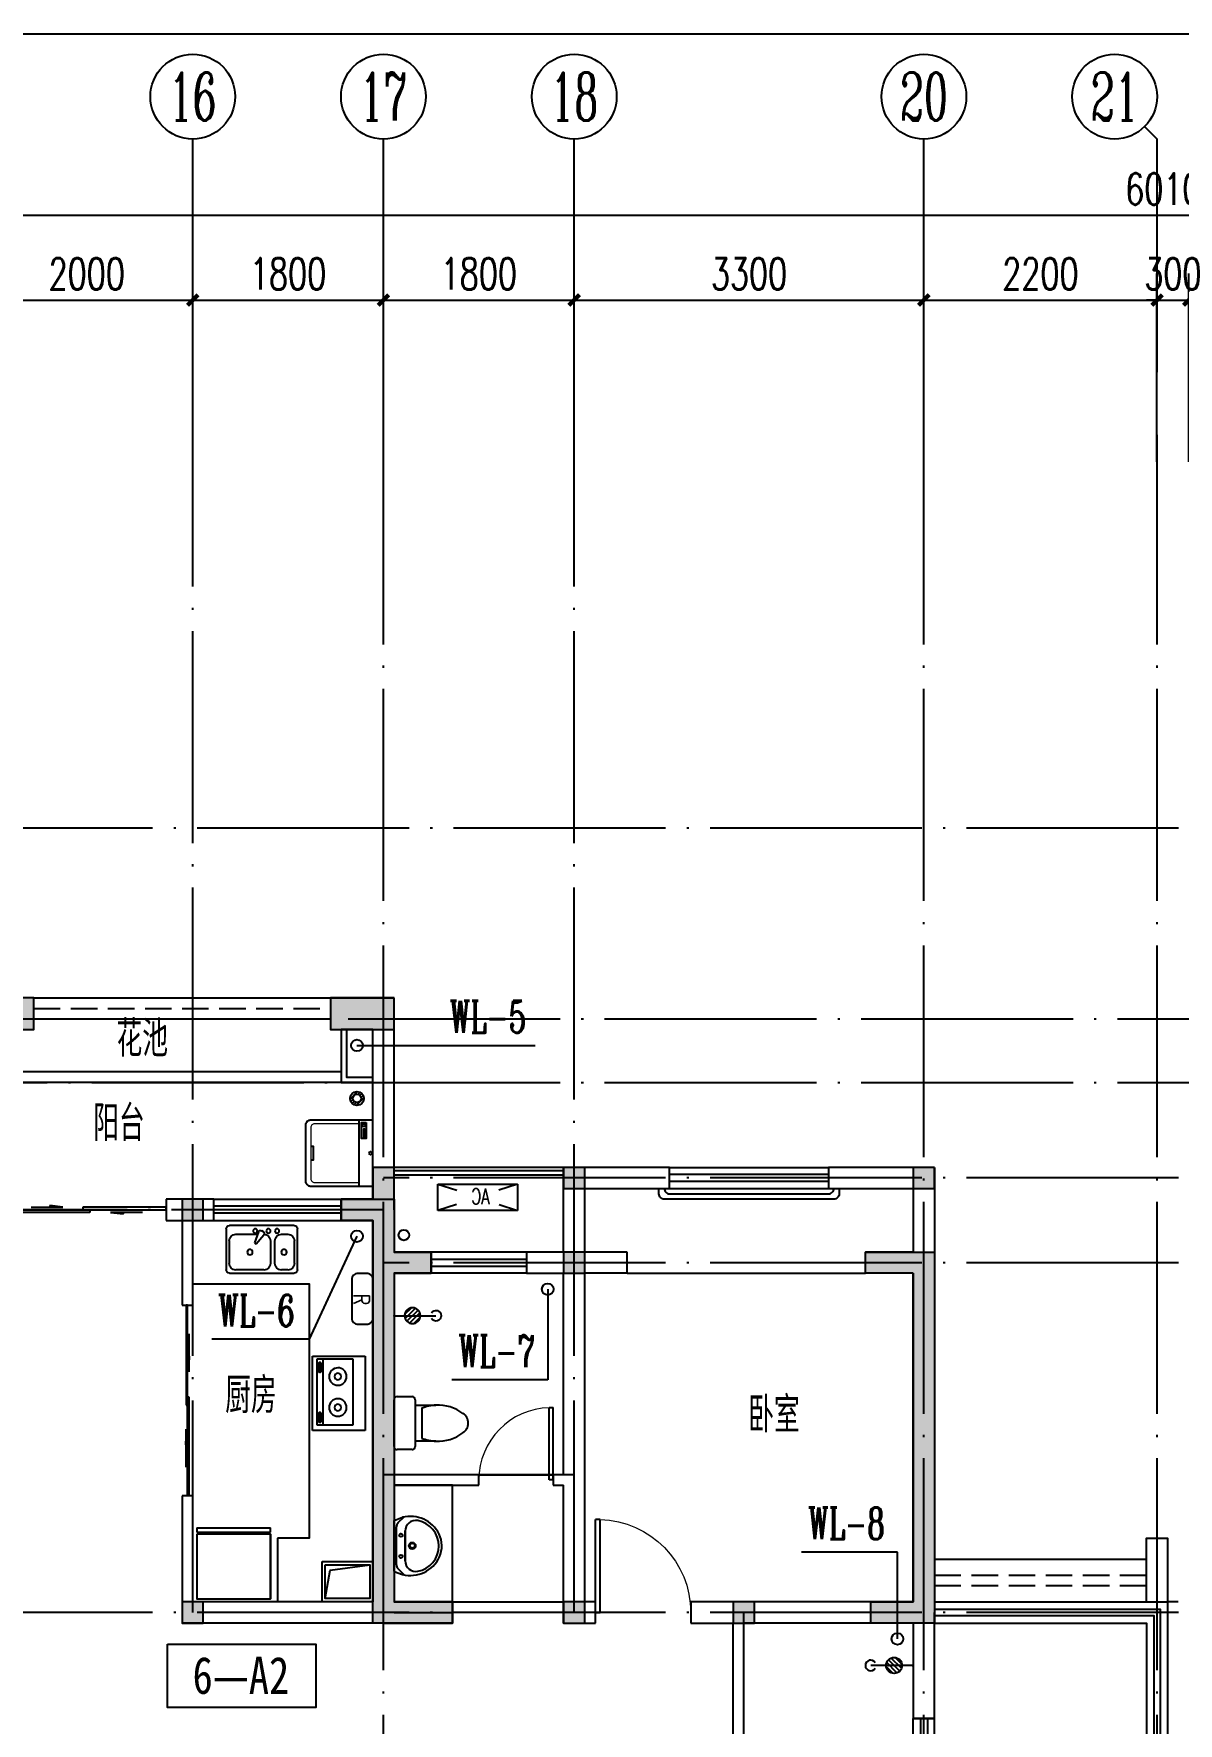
# Model space of a CAD drawing. Extents: x -287580 to -53108, y -522338 to -82629.
# Drawn here: x -237109 to -226309, y -368057 to -352116 of the extents above; entities that cross this region are included whole.
import ezdxf
from ezdxf.enums import TextEntityAlignment as Align

# ---------------------------------------------------------------- set-up
doc = ezdxf.new("R2010")
doc.units = 0
doc.header["$LTSCALE"] = 1000
doc.header["$MEASUREMENT"] = 0
doc.linetypes.add('DASH', pattern=[0.35, 0.25, -0.1])
doc.linetypes.add('DOTE', pattern=[2.42, 2, -0.2, 0.02, -0.2])
for name, color, linetype in [('AXIS', 3, 'Continuous'), ('AXIS_TEXT', 7, 'Continuous'), ('DIM_污水', 3, 'Continuous'), ('DOTE', 99, 'Continuous'), ('EQUIP_地漏', 7, 'Continuous'), ('kan', 146, 'Continuous'), ('KTIAO', 124, 'Continuous'), ('PUB_TEXT', 7, 'Continuous'), ('VPIPE-污水', 2, 'Continuous'), ('WALL', 9, 'Continuous'), ('WINDOW', 99, 'Continuous'), ('填充', 8, 'Continuous'), ('家具', 187, 'Continuous'), ('屋面', 139, 'Continuous'), ('文字2', 7, 'Continuous'), ('栏杆', 169, 'Continuous'), ('给排水标注', 4, 'Continuous'), ('表格', 157, 'Continuous')]:
    doc.layers.add(name, color=color, linetype=linetype)
doc.layers.add('RENDERING', color=125, linetype='Continuous', lineweight=13)
doc.layers.add('洁、厨具', color=8, linetype='Continuous', lineweight=9)
doc.styles.add('-宋体', font='', dxfattribs={"width": 0.8})
doc.styles.add('_ROMANC', font='romanc__.ttf', dxfattribs={"width": 0.700005})
doc.styles.add('_SIMPLEX', font='SIMPLEX.shx', dxfattribs={"width": 0.75})
doc.styles.add('_TCH_AXIS', font='COMPLEX', dxfattribs={"bigfont": 'GBCBIG'})
doc.styles.add('_TCH_DIM_T3', font='SIMPLEX', dxfattribs={"width": 0.705882, "bigfont": 'GBCBIG'})
doc.styles.add('_TWT_SERIAL', font='COMPLEX', dxfattribs={"width": 0.8, "height": 3, "bigfont": 'HZTXT'})
doc.styles.add('COMPLEX', font='COMPLEX')
doc.styles.add('DIM_FONT', font='simplex_.ttf', dxfattribs={"width": 0.7, "bigfont": 'GBCBIG'})
doc.styles.get("Standard").update_dxf_attribs({"font": 'gbenor.shx', "bigfont": 'gbcbig.shx'})
doc.styles.get('-宋体').set_extended_font_data('SimSun')
doc.dimstyles.new('_TCH_ARCH&&100', dxfattribs={"dimtxt": 297.5, "dimasz": 100, "dimexe": 250, "dimexo": 300, "dimgap": 100, "dimtad": 1, "dimdec": 0, "dimzin": 0, "dimdsep": 46, "dimtxsty": '_TCH_DIM_T3', "dimblk": 'ARCHTICK', "dimcen": 0.09, "dimclrt": 7, "dimazin": 2, "dimtfac": 1, "dimtdec": 0, "dimtix": 1, "dimtmove": 2, "dimatfit": 3, "dimfxl": 0, "dimtolj": 1, "dimtzin": 0, "dimarcsym": 0})

# ---------------------------------------------------------------- blocks, each defined once
blk = doc.blocks.new('ASDGFSDFGGDF')
at = {"layer": '家具'}
for p, q in [((695, -609), (695, 0)), ((695, -609), (695, 0)), ((0, -670), (0, -629)), ((0, -629), (28, -629)), ((28, -629), (28, -609)), ((695, -609), (666, -609)), ((666, -609), (666, -629)), ((666, -629), (695, -629)), ((695, -629), (695, -670)), ((0, -670), (695, -670))]:
    blk.add_line(p, q, dxfattribs=at)
for points in [[(0, -609), (0, 0), (695, 0), (695, -609)], [(666, -609), (28, -609), (28, -629), (666, -629)]]:
    blk.add_lwpolyline(points, close=True, dxfattribs=at)
blk = doc.blocks.new('sdfdsfgf')
at = {"layer": '家具'}
for points in [[(1414289, 21341), (1413809, 21341), (1413809, 20961), (1414289, 20961), (1414289, 21341)], [(1414259, 20991), (1414211, 21259), (1413839, 21311)]]:
    blk.add_lwpolyline(points, dxfattribs=at)
blk.add_lwpolyline([(1414259, 21311), (1413839, 21311), (1413839, 20991), (1414259, 20991)], close=True, dxfattribs=at)
blk = doc.blocks.new('A$C685A49D5')
at = {"layer": '家具'}
for p, q in [((0, 31), (0, 419)), ((31, 450), (644, 450)), ((153, 368), (92, 368)), ((390, 277), (320, 363)), ((340, 402), (325, 393)), ((369, 391), (408, 287)), ((583, 368), (377, 368)), ((675, 419), (675, 31)), ((31, 307), (31, 92)), ((215, 92), (215, 307)), ((256, 307), (256, 92)), ((408, 287), (390, 277)), ((644, 92), (644, 307)), ((644, 0), (31, 0)), ((92, 31), (153, 31)), ((317, 31), (583, 31))]:
    blk.add_line(p, q, dxfattribs=at)
for centre, radius in [((194, 399), 20.5), ((276, 399), 20.5), ((399, 399), 20.5), ((128, 199), 25.6), ((450, 199), 25.6)]:
    blk.add_circle(centre, radius, dxfattribs=at)
for centre, radius, start, end in [((31, 419), 30.7, 90, 180), ((92, 307), 61.4, 90, 180), ((153, 307), 61.4, 0, 90), ((317, 307), 61.4, 90, 180), ((335, 376), 20.5, 120, 219.4623), ((350, 384), 20.5, 20.5377, 120), ((583, 307), 61.4, 0, 90), ((644, 419), 30.7, 0, 90), ((31, 31), 30.7, 180, 270), ((92, 92), 61.4, 180, 270), ((153, 92), 61.4, 270, 0), ((317, 92), 61.4, 180, 270), ((583, 92), 61.4, 270, 0), ((644, 31), 30.7, 270, 0)]:
    blk.add_arc(centre, radius, start, end, dxfattribs=at)
at = {"layer": '家具', "style": 'DIM_FONT', "width": 0.8, "flags": 9}
for tag in ['YSIZE', 'XSIZE']:
    blk.add_attdef(tag, (338, 450), '', height=0.5, rotation=270, dxfattribs=at)
blk = doc.blocks.new('$plan$00001601')
at = {"layer": '家具'}
for p, q in [((-350, 16), (350, 16)), ((-350, -484), (-350, 16)), ((350, 16), (350, -484)), ((-323, -98), (-323, -440)), ((299, -98), (-323, -98)), ((299, -440), (299, -98)), ((-323, -384), (299, -384)), ((-323, -440), (299, -440)), ((-291, -407), (-291, -418)), ((-216, -416), (-280, -416)), ((-280, -416), (-280, -433)), ((-280, -433), (-216, -433)), ((-216, -433), (-216, -416)), ((-199, -408), (-199, -418)), ((182, -407), (182, -418)), ((193, -416), (193, -433)), ((257, -416), (193, -416)), ((193, -433), (257, -433)), ((257, -433), (257, -416)), ((274, -408), (274, -418)), ((350, -484), (-350, -484))]:
    blk.add_line(p, q, dxfattribs=at)
for points in [[(-199, -408, 0.259034), (-201, -404, 0.076276), (-213, -399, 0.036515), (-226, -397, 0.026615), (-245, -396, 0.026615), (-264, -397, 0.036515), (-277, -399, 0.076276), (-289, -404, 0.259034), (-291, -408, 0.078462), (-291, -409, 0.056762)], [(-199, -418, 0.259034), (-201, -415, 0.076276), (-213, -410, 0.036515), (-226, -407, 0.026615), (-245, -406, 0.026615), (-264, -407, 0.036515), (-277, -410, 0.076276), (-289, -415, 0.259034), (-291, -418, 0.259034), (-289, -422, 0.056762), (-280, -426, 0.036515)], [(-216, -427, 0.008736), (-213, -427, 0.076276), (-201, -422, 0.259034), (-199, -418, 0.259034)], [(274, -408, 0.259034), (272, -404, 0.076276), (260, -399, 0.036515), (247, -397, 0.026615), (228, -396, 0.026615), (209, -397, 0.036515), (196, -399, 0.076276), (184, -404, 0.259034), (182, -408, 0.078462), (182, -409, 0.056762)], [(274, -418, 0.259034), (272, -415, 0.076276), (260, -410, 0.036515), (247, -407, 0.026615), (228, -406, 0.026615), (209, -407, 0.036515), (196, -410, 0.076276), (184, -415, 0.259034), (182, -418, 0.259034), (184, -422, 0.056762), (193, -426, 0.036515)], [(257, -427, 0.008736), (260, -427, 0.076276), (272, -422, 0.259034), (274, -418, 0.259034)]]:
    blk.add_lwpolyline(points, format="xyb", dxfattribs=at)
for centre, radius, start, end in [((-158, -243), 82.5, 0.964, 0), ((-158, -243), 31.6, 0.6532, 0), ((134, -243), 82.5, 180, 179.036), ((134, -243), 31.6, 180, 179.3468)]:
    blk.add_arc(centre, radius, start, end, dxfattribs=at)
blk = doc.blocks.new('A$C3451006C')
blk.add_lwpolyline([(-50, 330), (-50, -30, 0.414214), (10, -90), (90, -90, 0.414214), (150, -30), (150, 330, 0.414214), (90, 390), (10, 390, 0.414214)], format="xyb", close=True)
at = {"style": '_SIMPLEX', "width": 0.8}
blk.add_text('R', height=150, rotation=270, dxfattribs=at).set_placement((-32, 144), align=Align.CENTER)
blk = doc.blocks.new('$plan$00001623')
at = {"layer": '家具', "linetype": 'Continuous'}
blk.add_line((-341, -145), (342, -145), dxfattribs=at)
at = {"layer": '家具'}
blk.add_lwpolyline([(295, -706), (-295, -706, -0.414214), (-345, -656), (-345, 0), (345, 0), (345, -656, -0.414214)], format="xyb", close=True, dxfattribs=at)
at = {"layer": '家具', "lineweight": 13}
blk.add_lwpolyline([(307, -145), (307, -611, -0.414214), (267, -651), (-267, -651, -0.414214), (-307, -611), (-307, -145)], format="xyb", dxfattribs=at)
at = {"layer": '家具'}
for points in [[(323, -72), (152, -72), (152, -120), (323, -120)], [(163, -86), (177, -86), (177, -99), (163, -99)], [(189, -86), (202, -86), (202, -99), (189, -99)], [(213, -86), (227, -86), (227, -99), (213, -99)], [(239, -86), (253, -86), (253, -99), (239, -99)], [(281, -110), (309, -110), (309, -80), (281, -80)]]:
    blk.add_lwpolyline(points, close=True, dxfattribs=at)
blk.add_lwpolyline([(-71, -651), (-71, -623), (0, -623), (71, -623), (71, -651)], dxfattribs=at)
blk.add_circle((0, -25), 16, dxfattribs=at)
blk = doc.blocks.new('90304092557924')
at = {"layer": 'KTIAO', "color": 99}
for p, q in [((-375, 125), (-198, 66)), ((-375, 125), (-375, -125)), ((375, 125), (-375, 125)), ((375, 125), (198, 66)), ((375, -125), (375, 125)), ((-203, -68), (-375, -125)), ((-375, -125), (375, -125)), ((200, -67), (375, -125))]:
    blk.add_line(p, q, dxfattribs=at)
at = {"layer": 'KTIAO', "color": 99, "style": '_ROMANC', "width": 0.7}
blk.add_text('AC', height=148.6, dxfattribs=at).set_placement((-113, -66))
at = {"layer": 'KTIAO', "color": 99, "style": 'DIM_FONT', "oblique": 0, "width": 0.6, "flags": 9}
for tag in ['XSIZE', 'YSIZE']:
    blk.add_attdef(tag, (-375, -125), '', height=0.5, dxfattribs=at)
blk = doc.blocks.new('M_E6')
for p, q in [((-240, 0), (-270, -79)), ((240, 0), (-240, 0)), ((-237, 0), (239, 0)), ((240, 0), (270, -79)), ((-213, -36), (-271, -91)), ((-179, -23), (181, -23)), ((141, -105), (-141, -105)), ((-141, -105), (141, -105)), ((217, -37), (274, -95))]:
    blk.add_line(p, q)
for centre, radius in [((-99, -65), 16.3), ((2, -172), 31.6), ((2, -172), 23), ((101, -65), 16.3)]:
    blk.add_circle(centre, radius)
for centre, radius, start, end in [((28, -152), 307, 166.1751, 244.7296), ((-141, -205), 100, 90, 190.5602), ((-179, -73), 50, 90, 133.181), ((-28, -152), 307, 297.0639, 13.8249), ((141, -205), 100, 349.4398, 90), ((181, -73), 50, 44.5607, 90), ((0, -179), 243, 190.5602, 349.4398), ((0, -201), 250, 245.8071, 296.4628), ((28, -152), 307, 266.589, 266.5936)]:
    blk.add_arc(centre, radius, start, end)
at = {"width": 0.8, "flags": 9}
for tag in ['XSIZE', 'YSIZE']:
    blk.add_attdef(tag, (0, 0), '', height=0.5, dxfattribs=at)
blk = doc.blocks.new('1')
for p, q in [((-550, -239), (-550, 201)), ((-520, 231), (-380, 231)), ((-350, 201), (-350, 151)), ((-350, 151), (-350, -189)), ((-350, 151), (-154, 151)), ((-289, 121), (-289, -159)), ((-380, -269), (-520, -269)), ((-154, -189), (-350, -189)), ((-350, -189), (-350, -239))]:
    blk.add_line(p, q)
for centre, radius, start, end in [((-520, 201), 30, 90, 180), ((-380, 201), 30, 360, 90), ((-137, -247), 398, 92.544, 112.5495), ((-137, -247), 398, 53.3619, 92.544), ((40, -19), 110, 303.4509, 56.5491), ((-137, 208), 398, 247.4505, 267.456), ((-137, 208), 398, 267.456, 306.6381), ((-520, -239), 30, 180, 270), ((-380, -239), 30, 270, 360)]:
    blk.add_arc(centre, radius, start, end)
blk = doc.blocks.new('$lvtry$00000168')
at = {"color": 0}
blk.add_line((0, 0), (0, -395), dxfattribs=at)
blk.add_arc((0, -395), 50, 121.0332, 58.9668, dxfattribs=at)
for p in [(0, 0), (0, -223)]:
    blk.add_point(p, dxfattribs=at)
blk = doc.blocks.new('$lvtry$00000171')
for p, q in [((-74, 11), (-11, 74)), ((-70, -27), (27, 70)), ((-53, -53), (53, 53)), ((-27, -70), (70, 27)), ((11, -74), (74, -11))]:
    blk.add_line(p, q)
blk.add_circle((0, 0), 75)
blk.add_point((0, 0))
blk = doc.blocks.new('A$C6BE329BC')
at = {"layer": '家具', "rotation": 180}
blk.add_blockref('$lvtry$00000171', (75, 271), dxfattribs=at)
at = {"layer": '家具'}
blk.add_blockref('$lvtry$00000168', (75, 445), dxfattribs=at)
blk = doc.blocks.new('TRHH')
at = {"color": 6}
blk.add_circle((-233616, -461390), 50, dxfattribs=at)
blk = doc.blocks.new('A$C34A75F29')
at = {"layer": '填充'}
for points in [[(7300, 14500), (7900, 14500), (7900, 14200), (7300, 14200)], [(10700, 14500), (11300, 14500), (11300, 14200), (10700, 14200)], [(2200, 12900), (2400, 12900), (2400, 12700), (2200, 12700)], [(5500, 12900), (5700, 12900), (5700, 12700), (5500, 12700)], [(7300, 12900), (7500, 12900), (7500, 12600), (7300, 12600)], [(9100, 12600), (9300, 12600), (9300, 12400), (9100, 12400)], [(5500, 12100), (5700, 12100), (5700, 11900), (5500, 11900)], [(3900, 8800), (4100, 8800), (4100, 8600), (3900, 8600)], [(5500, 8800), (5700, 8800), (5700, 8600), (5500, 8600)], [(9100, 8800), (9300, 8800), (9300, 8600), (9100, 8600)]]:
    blk.add_hatch(color=256, dxfattribs=at).paths.add_polyline_path(points)
at = {"color": 6}
for points in [[(7300, 14500), (7900, 14500), (7900, 14200), (7300, 14200)], [(10700, 14500), (11300, 14500), (11300, 14200), (10700, 14200)], [(2200, 12900), (2400, 12900), (2400, 12700), (2200, 12700)], [(5500, 12900), (5700, 12900), (5700, 12700), (5500, 12700)], [(7300, 12900), (7500, 12900), (7500, 12600), (7300, 12600)], [(9100, 12600), (9300, 12600), (9300, 12400), (9100, 12400)], [(5500, 12100), (5700, 12100), (5700, 11900), (5500, 11900)], [(3900, 8800), (4100, 8800), (4100, 8600), (3900, 8600)], [(5500, 8800), (5700, 8800), (5700, 8600), (5500, 8600)], [(9100, 8800), (9300, 8800), (9300, 8600), (9100, 8600)]]:
    blk.add_lwpolyline(points, close=True, dxfattribs=at)
blk = doc.blocks.new('A$C561B7B3A')
at = {"layer": '填充'}
h = blk.add_hatch(color=256, dxfattribs=at)
h.dxf.hatch_style = 1
h.paths.add_polyline_path([(46400, 16200), (46400, 15800), (46800, 15800), (46800, 16200)])
h.paths.add_polyline_path([(39000, 16200), (39000, 15800), (39400, 15800), (39400, 16200)])
h.paths.add_polyline_path([(16700, 15800), (16700, 16200), (16300, 16200), (16300, 15800)])
h.paths.add_polyline_path([(9300, 15800), (9300, 16200), (8900, 16200), (8900, 15800)])
h.paths.add_polyline_path([(55300, 3700), (55300, 3300), (55700, 3300), (55700, 3700)])
h.paths.add_polyline_path([(46400, 14100), (46400, 13700), (46800, 13700), (46800, 14100)])
h.paths.add_polyline_path([(41800, 14100), (41800, 13700), (42200, 13700), (42200, 14100)])
h.paths.add_polyline_path([(39000, 14100), (39000, 13700), (39400, 13700), (39400, 14100)])
h.paths.add_polyline_path([(30100, 3700), (30100, 3300), (30500, 3300), (30500, 3700)])
h.paths.add_polyline_path([(25600, 3300), (25600, 3700), (25200, 3700), (25200, 3300)])
h.paths.add_polyline_path([(16700, 13700), (16700, 14100), (16300, 14100), (16300, 13700)])
h.paths.add_polyline_path([(13900, 13700), (13900, 14100), (13500, 14100), (13500, 13700)])
h.paths.add_polyline_path([(9300, 13700), (9300, 14100), (8900, 14100), (8900, 13700)])
h.paths.add_polyline_path([(400, 3300), (400, 3700), (0, 3700), (0, 3300)])
h.paths.add_polyline_path([(45350, 10300), (45350, 8200), (45150, 8200), (45150, 10500), (45700, 10500), (45700, 10300)])
h.paths.add_polyline_path([(10550, 10500), (10550, 8200), (10350, 8200), (10350, 10300), (10000, 10300), (10000, 10500)])
h.paths.add_polyline_path([(5600, 0), (5100, 0), (5100, 2500), (5300, 2500), (5300, 200), (5600, 200)])
h.paths.add_polyline_path([(20500, 0), (20000, 0), (20000, 200), (20300, 200), (20300, 2500), (20500, 2500)])
h.paths.add_polyline_path([(35700, 0), (35200, 0), (35200, 2500), (35400, 2500), (35400, 200), (35700, 200)])
h.paths.add_polyline_path([(50600, 0), (50100, 0), (50100, 200), (50400, 200), (50400, 2500), (50600, 2500)])
h.paths.add_polyline_path([(54000, 0), (53350, 0), (53350, 200), (53800, 200), (53800, 2100), (54000, 2100)])
h.paths.add_polyline_path([(32450, 0), (31800, 0), (31800, 2100), (32000, 2100), (32000, 200), (32450, 200)])
h.paths.add_polyline_path([(23900, 0), (23250, 0), (23250, 200), (23700, 200), (23700, 2100), (23900, 2100)])
h.paths.add_polyline_path([(2350, 0), (1700, 0), (1700, 2100), (1900, 2100), (1900, 200), (2350, 200)])
h.paths.add_polyline_path([(50600, 9800), (50600, 6700), (51150, 6700), (51150, 6500), (50400, 6500), (50400, 9800), (50400, 10300), (50100, 10300), (50100, 10500), (50600, 10500), (50600, 10000), (50950, 10000), (50950, 9800)])
h.paths.add_polyline_path([(35400, 10300), (35400, 9800), (35400, 6500), (34650, 6500), (34650, 6700), (35200, 6700), (35200, 9800), (34850, 9800), (34850, 10000), (35200, 10000), (35200, 10500), (35700, 10500), (35700, 10300)])
h.paths.add_polyline_path([(20500, 10500), (20500, 10000), (20850, 10000), (20850, 9800), (20500, 9800), (20500, 6700), (21050, 6700), (21050, 6500), (20300, 6500), (20300, 9800), (20300, 10300), (20000, 10300), (20000, 10500)])
h.paths.add_polyline_path([(5300, 9800), (5300, 6500), (4550, 6500), (4550, 6700), (5100, 6700), (5100, 9800), (4750, 9800), (4750, 10000), (5100, 10000), (5100, 10500), (5600, 10500), (5600, 10300), (5300, 10300)])
h.paths.add_polyline_path([(15050, 10300), (13250, 10300), (13250, 8900), (13050, 8900), (13050, 10500), (15250, 10500), (15250, 9900), (15050, 9900)])
h.paths.add_polyline_path([(40650, 10300), (40650, 9900), (40450, 9900), (40450, 10500), (42650, 10500), (42650, 8900), (42450, 8900), (42450, 10300)])
h.paths.add_polyline_path([(39900, 1900), (39900, 1000), (40400, 1000), (40400, 800), (39900, 800), (39900, 0), (39300, 0), (39300, 200), (39700, 200), (39700, 1000), (39700, 1900)])
h.paths.add_polyline_path([(46100, 1900), (46100, 1000), (46100, 200), (46500, 200), (46500, 0), (45900, 0), (45900, 800), (45400, 800), (45400, 1000), (45900, 1000), (45900, 1900)])
h.paths.add_polyline_path([(40650, 5400), (40650, 5100), (41300, 5100), (41300, 4100), (41100, 4100), (41100, 4900), (40450, 4900), (39900, 4900), (39900, 4800), (39700, 4800), (39700, 5100), (40450, 5100), (40450, 5400)])
h.paths.add_polyline_path([(45350, 5400), (45350, 5100), (46100, 5100), (46100, 4800), (45900, 4800), (45900, 4900), (45350, 4900), (44700, 4900), (44700, 4100), (44500, 4100), (44500, 5100), (45150, 5100), (45150, 5400)])
h.paths.add_polyline_path([(30750, 9800), (30300, 9800), (30300, 6700), (30700, 6700), (30700, 6500), (30100, 6500), (30100, 10000), (30750, 10000)])
h.paths.add_polyline_path([(55700, 10000), (55700, 6500), (55100, 6500), (55100, 6700), (55500, 6700), (55500, 9800), (55050, 9800), (55050, 10000)])
h.paths.add_polyline_path([(16000, 1900), (16000, 1000), (16000, 200), (16400, 200), (16400, 0), (15800, 0), (15800, 800), (15300, 800), (15300, 1000), (15800, 1000), (15800, 1900)])
h.paths.add_polyline_path([(9800, 1900), (9800, 1000), (10300, 1000), (10300, 800), (9800, 800), (9800, 0), (9200, 0), (9200, 200), (9600, 200), (9600, 1000), (9600, 1900)])
h.paths.add_polyline_path([(15250, 5400), (15250, 5100), (16000, 5100), (16000, 4800), (15800, 4800), (15800, 4900), (15250, 4900), (14600, 4900), (14600, 4100), (14400, 4100), (14400, 5100), (15050, 5100), (15050, 5400)])
h.paths.add_polyline_path([(10550, 5400), (10550, 5100), (11200, 5100), (11200, 4100), (11000, 4100), (11000, 4900), (10350, 4900), (9800, 4900), (9800, 4800), (9600, 4800), (9600, 5100), (10350, 5100), (10350, 5400)])
h.paths.add_polyline_path([(25400, 9800), (24950, 9800), (24950, 10000), (25600, 10000), (25600, 6500), (25000, 6500), (25000, 6700), (25400, 6700)])
h.paths.add_polyline_path([(200, 9800), (200, 6700), (600, 6700), (600, 6500), (0, 6500), (0, 10000), (650, 10000), (650, 9800)])
at = {"color": 3}
for points in [[(20500, 10500), (20500, 10000), (20850, 10000), (20850, 9800), (20500, 9800), (20500, 6700), (21050, 6700), (21050, 6500), (20300, 6500), (20300, 9800), (20300, 10300), (20000, 10300), (20000, 10500)], [(25400, 9800), (24950, 9800), (24950, 10000), (25600, 10000), (25600, 6500), (25000, 6500), (25000, 6700), (25400, 6700)]]:
    blk.add_lwpolyline(points, close=True, dxfattribs=at)
blk = doc.blocks.new('_ArchTick')
at = {"color": 0, "linetype": 'ByBlock', "const_width": 0.4}
blk.add_lwpolyline([(-0.5, -0.5), (0.5, 0.5)], dxfattribs=at)
blk = doc.blocks.new('*D527')
at = {"layer": 'AXIS', "color": 0, "lineweight": -2}
for p, q in [((-237609, -356156), (-237609, -354378)), ((-235609, -356156), (-235609, -354378)), ((-237609, -354628), (-235609, -354628))]:
    blk.add_line(p, q, dxfattribs=at)
at = {"layer": 'Defpoints', "color": 0}
for p in [(-235609, -354628), (-237609, -356456), (-235609, -356456)]:
    blk.add_point(p, dxfattribs=at)
at = {"layer": 'AXIS', "color": 0, "lineweight": -2, "xscale": 100, "yscale": 100, "zscale": 100, "rotation": 180}
blk.add_blockref('_ArchTick', (-237609, -354628), dxfattribs=at)
at = {"layer": 'AXIS', "color": 0, "lineweight": -2, "xscale": 100, "yscale": 100, "zscale": 100}
blk.add_blockref('_ArchTick', (-235609, -354628), dxfattribs=at)
at = {"layer": 'AXIS', "color": 7, "insert": (-236609, -354380), "char_height": 297.5, "attachment_point": 5, "style": '_TCH_DIM_T3'}
blk.add_mtext('\\A1;2000', dxfattribs=at)
blk = doc.blocks.new('*D528')
at = {"layer": 'AXIS', "color": 0, "lineweight": -2}
for p, q in [((-235609, -356156), (-235609, -354378)), ((-233809, -356156), (-233809, -354378)), ((-235609, -354628), (-233809, -354628))]:
    blk.add_line(p, q, dxfattribs=at)
at = {"layer": 'Defpoints', "color": 0}
for p in [(-233809, -354628), (-235609, -356456), (-233809, -356456)]:
    blk.add_point(p, dxfattribs=at)
at = {"layer": 'AXIS', "color": 0, "lineweight": -2, "xscale": 100, "yscale": 100, "zscale": 100, "rotation": 180}
blk.add_blockref('_ArchTick', (-235609, -354628), dxfattribs=at)
at = {"layer": 'AXIS', "color": 0, "lineweight": -2, "xscale": 100, "yscale": 100, "zscale": 100}
blk.add_blockref('_ArchTick', (-233809, -354628), dxfattribs=at)
at = {"layer": 'AXIS', "color": 7, "insert": (-234709, -354380), "char_height": 297.5, "attachment_point": 5, "style": '_TCH_DIM_T3'}
blk.add_mtext('\\A1;1800', dxfattribs=at)
blk = doc.blocks.new('*D529')
at = {"layer": 'AXIS', "color": 0, "lineweight": -2}
for p, q in [((-233809, -356156), (-233809, -354378)), ((-232009, -356156), (-232009, -354378)), ((-233809, -354628), (-232009, -354628))]:
    blk.add_line(p, q, dxfattribs=at)
at = {"layer": 'Defpoints', "color": 0}
for p in [(-232009, -354628), (-233809, -356456), (-232009, -356456)]:
    blk.add_point(p, dxfattribs=at)
at = {"layer": 'AXIS', "color": 0, "lineweight": -2, "xscale": 100, "yscale": 100, "zscale": 100, "rotation": 180}
blk.add_blockref('_ArchTick', (-233809, -354628), dxfattribs=at)
at = {"layer": 'AXIS', "color": 0, "lineweight": -2, "xscale": 100, "yscale": 100, "zscale": 100}
blk.add_blockref('_ArchTick', (-232009, -354628), dxfattribs=at)
at = {"layer": 'AXIS', "color": 7, "insert": (-232909, -354380), "char_height": 297.5, "attachment_point": 5, "style": '_TCH_DIM_T3'}
blk.add_mtext('\\A1;1800', dxfattribs=at)
blk = doc.blocks.new('*D530')
at = {"layer": 'AXIS', "color": 0, "lineweight": -2}
for p, q in [((-232009, -356156), (-232009, -354378)), ((-228709, -356156), (-228709, -354378)), ((-232009, -354628), (-228709, -354628))]:
    blk.add_line(p, q, dxfattribs=at)
at = {"layer": 'Defpoints', "color": 0}
for p in [(-228709, -354628), (-232009, -356456), (-228709, -356456)]:
    blk.add_point(p, dxfattribs=at)
at = {"layer": 'AXIS', "color": 0, "lineweight": -2, "xscale": 100, "yscale": 100, "zscale": 100, "rotation": 180}
blk.add_blockref('_ArchTick', (-232009, -354628), dxfattribs=at)
at = {"layer": 'AXIS', "color": 0, "lineweight": -2, "xscale": 100, "yscale": 100, "zscale": 100}
blk.add_blockref('_ArchTick', (-228709, -354628), dxfattribs=at)
at = {"layer": 'AXIS', "color": 7, "insert": (-230359, -354380), "char_height": 297.5, "attachment_point": 5, "style": '_TCH_DIM_T3'}
blk.add_mtext('\\A1;3300', dxfattribs=at)
blk = doc.blocks.new('*D531')
at = {"layer": 'AXIS', "color": 0, "lineweight": -2}
for p, q in [((-228709, -356156), (-228709, -354378)), ((-226509, -356156), (-226509, -354378)), ((-228709, -354628), (-226509, -354628))]:
    blk.add_line(p, q, dxfattribs=at)
at = {"layer": 'Defpoints', "color": 0}
for p in [(-226509, -354628), (-228709, -356456), (-226509, -356456)]:
    blk.add_point(p, dxfattribs=at)
at = {"layer": 'AXIS', "color": 0, "lineweight": -2, "xscale": 100, "yscale": 100, "zscale": 100, "rotation": 180}
blk.add_blockref('_ArchTick', (-228709, -354628), dxfattribs=at)
at = {"layer": 'AXIS', "color": 0, "lineweight": -2, "xscale": 100, "yscale": 100, "zscale": 100}
blk.add_blockref('_ArchTick', (-226509, -354628), dxfattribs=at)
at = {"layer": 'AXIS', "color": 7, "insert": (-227609, -354380), "char_height": 297.5, "attachment_point": 5, "style": '_TCH_DIM_T3'}
blk.add_mtext('\\A1;2200', dxfattribs=at)
blk = doc.blocks.new('*D532')
at = {"layer": 'AXIS', "color": 0, "lineweight": -2}
for p, q in [((-226509, -356156), (-226509, -354378)), ((-226209, -356156), (-226209, -354378)), ((-226509, -354628), (-226609, -354628)), ((-226509, -354628), (-226209, -354628)), ((-226209, -354628), (-226109, -354628))]:
    blk.add_line(p, q, dxfattribs=at)
at = {"layer": 'Defpoints', "color": 0}
for p in [(-226209, -354628), (-226509, -356456), (-226209, -356456)]:
    blk.add_point(p, dxfattribs=at)
at = {"layer": 'AXIS', "color": 0, "lineweight": -2, "xscale": 100, "yscale": 100, "zscale": 100}
blk.add_blockref('_ArchTick', (-226509, -354628), dxfattribs=at)
at = {"layer": 'AXIS', "color": 0, "lineweight": -2, "xscale": 100, "yscale": 100, "zscale": 100, "rotation": 180}
blk.add_blockref('_ArchTick', (-226209, -354628), dxfattribs=at)
at = {"layer": 'AXIS', "color": 7, "insert": (-226359, -354380), "char_height": 297.5, "attachment_point": 5, "style": '_TCH_DIM_T3'}
blk.add_mtext('\\A1;300', dxfattribs=at)
blk = doc.blocks.new('*D550')
at = {"layer": 'AXIS', "color": 0, "lineweight": -2}
for p, q in [((-256409, -356156), (-256409, -353578)), ((-196309, -356156), (-196309, -353578)), ((-256409, -353828), (-196309, -353828))]:
    blk.add_line(p, q, dxfattribs=at)
at = {"layer": 'Defpoints', "color": 0}
for p in [(-196309, -353828), (-256409, -356456), (-196309, -356456)]:
    blk.add_point(p, dxfattribs=at)
at = {"layer": 'AXIS', "color": 0, "lineweight": -2, "xscale": 100, "yscale": 100, "zscale": 100, "rotation": 180}
blk.add_blockref('_ArchTick', (-256409, -353828), dxfattribs=at)
at = {"layer": 'AXIS', "color": 0, "lineweight": -2, "xscale": 100, "yscale": 100, "zscale": 100}
blk.add_blockref('_ArchTick', (-196309, -353828), dxfattribs=at)
at = {"layer": 'AXIS', "color": 7, "insert": (-226359, -353580), "char_height": 297.5, "attachment_point": 5, "style": '_TCH_DIM_T3'}
blk.add_mtext('\\A1;60100', dxfattribs=at)
blk = doc.blocks.new('$DorLib2D$00000131')
at = {"color": 0, "linetype": 'Continuous'}
for p, q in [((0.15, 0.125), (0.2319, 0.1973)), ((0.2319, 0.1973), (0.2319, 0.125)), ((-0.5, 0.125), (-0.5, 0)), ((0.0192, 0.125), (-0.5, 0.125)), ((0.0192, 0), (0.0192, 0.125)), ((0.35, 0.125), (0.15, 0.125)), ((-0.5, 0), (0.0192, 0)), ((-0.024, 0), (0.5, 0)), ((-0.024, -0.125), (-0.024, 0)), ((0.5, 0), (0.5, -0.125)), ((-0.35, -0.125), (-0.15, -0.125)), ((-0.2319, -0.1973), (-0.2319, -0.125)), ((-0.15, -0.125), (-0.2319, -0.1973)), ((0.5, -0.125), (-0.024, -0.125))]:
    blk.add_line(p, q, dxfattribs=at)
blk = doc.blocks.new('$WINLIB2D$00000001')
at = {"color": 0}
for points in [[(-0.5, 0.5), (-0.5, -0.5)], [(-0.5, 0.5), (0.5, 0.5)], [(0.5, -0.5), (0.5, 0.5)], [(0.5, 0.167), (-0.5, 0.167)], [(0.5, -0.167), (-0.5, -0.167)], [(-0.5, -0.5), (0.5, -0.5)]]:
    blk.add_lwpolyline(points, dxfattribs=at)
blk = doc.blocks.new('$DorLib2D$00000001')
for p, q in [((0.45, 0.975), (0.5, 0.975)), ((0.45, 0), (0.45, 0.975)), ((0.5, 0), (0.5, 0.975)), ((0.5, 0), (0.45, 0))]:
    blk.add_line(p, q)
at = {"lineweight": 13}
blk.add_arc((0.475, 0), 0.975, 91.4693, 180, dxfattribs=at)
blk = doc.blocks.new('_AXISO')
blk.add_circle((0, 0), 0.5)
at = {"layer": 'AXIS_TEXT', "style": 'COMPLEX', "width": 1.041667}
blk.add_attdef('A', text='', height=0.56, dxfattribs=at).set_placement((-0.25, -0.28), (0.25, -0.28), align=Align.FIT)
blk = doc.blocks.new('$TwtSys$00000327')
for p, q in [((-94, -9, 0), (9, 94, 0)), ((-9, -94, 0), (94, 9, 0)), ((12, 55, 0), (42, 84, 0)), ((40, 40, 0), (66, 66, 0)), ((55, 12, 0), (84, 42, 0)), ((-84, -42, 0), (-55, -12, 0)), ((-66, -66, 0), (-40, -40, 0)), ((-42, -84, 0), (-12, -55, 0))]:
    blk.add_line(p, q)
for radius in [94, 56.4]:
    blk.add_circle((0, 0, 0), radius)

msp = doc.modelspace()

# ---------------------------------------------------------------- linework, layer by layer
at = {"color": 99}
msp.add_lwpolyline([(-226308.8, -366912), (-226408.8, -366912)], dxfattribs=at)
at = {"layer": 'AXIS'}
for p, q in [((-235608.8, -355308.6), (-235608.8, -353108.3)), ((-233808.8, -355308.6), (-233808.8, -353108.3)), ((-232008.8, -355308.6), (-232008.8, -353108.3)), ((-228708.8, -355308.6), (-228708.8, -353108.3)), ((-226626, -352991.2), (-226508.8, -353108.3)), ((-226508.8, -355308.6), (-226508.8, -353108.3))]:
    msp.add_line(p, q, dxfattribs=at)
at = {"layer": 'DIM_污水'}
for p, q in [((-234058.8, -361662), (-233652.1, -361662)), ((-233652.1, -361662), (-232376, -361662)), ((-234058.8, -363462), (-234508.8, -364433.5, 0)), ((-232258.8, -363962), (-232258.8, -364816.5)), ((-234508.8, -364433.5, 0), (-235430.1, -364433.5, 0)), ((-232258.8, -364816.5), (-233163.3, -364816.5)), ((-228958.8, -366442), (-229863.3, -366442)), ((-228958.8, -367262), (-228958.8, -366442))]:
    msp.add_line(p, q, dxfattribs=at)
at = {"layer": 'DOTE', "linetype": 'DOTE'}
for p, q in [((-235608.8, -367012), (-235608.8, -355900)), ((-233808.8, -377237.5), (-233808.8, -355900)), ((-232008.8, -367012), (-232008.8, -355900)), ((-228708.8, -377237.5), (-228708.8, -355900)), ((-226508.8, -377237.5), (-226508.8, -355900)), ((-194847, -359612), (-258341.7, -359612)), ((-258341.7, -361412), (-194847, -361412)), ((-258341.7, -362012), (-194847, -362012)), ((-194847, -362912), (-233808.8, -362912)), ((-233808.8, -363212), (-249008.8, -363212)), ((-194847, -363712), (-233808.8, -363712)), ((-232008.8, -365712), (-233808.8, -365712)), ((-194847, -367012), (-258341.7, -367012)), ((-230408.8, -377237.5), (-230408.8, -367012))]:
    msp.add_line(p, q, dxfattribs=at)
at = {"layer": 'kan'}
for p, q in [((-237108.8, -361212), (-234308.8, -361212)), ((-237108.8, -361412), (-234308.8, -361412))]:
    msp.add_line(p, q, dxfattribs=at)
at = {"layer": 'kan', "linetype": 'DASH'}
msp.add_line((-237108.8, -361312), (-234308.8, -361312), dxfattribs=at)
at = {"layer": 'kan', "color": 124}
for p, q in [((-234208.8, -361912), (-237508.8, -361912)), ((-233908.8, -362012), (-237508.8, -362012))]:
    msp.add_line(p, q, dxfattribs=at)
at = {"layer": 'kan'}
for points in [[(-232108.8, -362812), (-233708.8, -362812)], [(-226608.8, -366912), (-226608.8, -366312), (-226408.8, -366312), (-226408.8, -366912)], [(-228608.8, -366912), (-226408.8, -366912), (-226408.8, -374312), (-229408.8, -374312), (-229408.8, -375712), (-233058.8, -375712)], [(-228608.8, -367112), (-226608.8, -367112), (-226608.8, -374112), (-229608.8, -374112), (-229608.8, -375512), (-233058.8, -375512)]]:
    msp.add_lwpolyline(points, dxfattribs=at)
at = {"layer": 'VPIPE-污水'}
for centre in [(-234058.8, -361662), (-234058.8, -363462), (-232258.8, -363962), (-228958.8, -367262)]:
    msp.add_circle(centre, 55, dxfattribs=at)
at = {"layer": 'WALL'}
for p, q in [((-234308.8, -361212), (-233708.8, -361212)), ((-234308.8, -361212), (-234308.8, -361512)), ((-233708.8, -363212), (-233708.8, -361212)), ((-234308.8, -361512), (-233908.8, -361512)), ((-233908.8, -363112), (-233908.8, -361512)), ((-231108.8, -362812), (-232108.8, -362812)), ((-232108.8, -363612), (-232108.8, -362812)), ((-231108.8, -363012), (-231108.8, -362812)), ((-228608.8, -362812), (-229608.8, -362812)), ((-229608.8, -362812), (-229608.8, -363012)), ((-228608.8, -362812), (-228608.8, -363712)), ((-235608.8, -363112), (-235858.8, -363112)), ((-235858.8, -363112), (-235858.8, -363312)), ((-235408.8, -363112), (-235608.8, -363112)), ((-235408.8, -363312), (-235408.8, -363112)), ((-233908.8, -363112), (-234208.8, -363112)), ((-234208.8, -363112), (-234208.8, -363312)), ((-231908.8, -363012), (-231108.8, -363012)), ((-231908.8, -363612), (-231908.8, -363012)), ((-229608.8, -363012), (-228808.8, -363012)), ((-228808.8, -363012), (-228808.8, -363612)), ((-235858.8, -363312), (-235708.8, -363312)), ((-235708.8, -363312), (-235708.8, -364112)), ((-235608.8, -364112), (-235608.8, -363312)), ((-235608.8, -363312), (-235408.8, -363312)), ((-234208.8, -363312), (-233908.8, -363312)), ((-233908.8, -363312), (-233908.8, -363712)), ((-233708.8, -363212), (-233708.8, -363612)), ((-233358.8, -363612), (-233708.8, -363612)), ((-233358.8, -363812), (-233358.8, -363612)), ((-232108.8, -363612), (-232458.8, -363612)), ((-232458.8, -363612), (-232458.8, -363812)), ((-231508.8, -363612), (-231908.8, -363612)), ((-231508.8, -363812), (-231508.8, -363612)), ((-228808.8, -363612), (-229258.9, -363612)), ((-229258.9, -363812), (-229258.9, -363612)), ((-233908.8, -363712), (-233908.8, -365712)), ((-228608.8, -363712), (-228608.8, -367012)), ((-233708.8, -363812), (-233358.8, -363812)), ((-233708.8, -363812), (-233708.8, -365712)), ((-232458.8, -363812), (-232108.8, -363812)), ((-232108.8, -365712), (-232108.8, -363812)), ((-231508.8, -363812), (-231908.8, -363812)), ((-231908.8, -365712), (-231908.8, -363812)), ((-228808.8, -363812), (-229258.9, -363812)), ((-228808.8, -363812), (-228808.8, -366912)), ((-235708.8, -364112), (-235608.8, -364112)), ((-233908.8, -365712), (-233908.8, -366912)), ((-232908.8, -365712), (-233708.8, -365712)), ((-233708.8, -365812), (-232908.8, -365812)), ((-233708.8, -365812), (-233708.8, -366912)), ((-232908.8, -365812), (-232908.8, -365712)), ((-232108.8, -365712), (-232208.8, -365712)), ((-232208.8, -365712), (-232208.8, -365812)), ((-232208.8, -365812), (-232108.8, -365812)), ((-232108.8, -366912), (-232108.8, -365812)), ((-231908.8, -366912), (-231908.8, -365712)), ((-235608.8, -365912), (-235708.8, -365912)), ((-235708.8, -365912), (-235708.8, -367112)), ((-235608.8, -366912), (-235608.8, -365912)), ((-233908.8, -366912), (-235608.8, -366912)), ((-233158.8, -366912), (-233708.8, -366912)), ((-233158.8, -367112), (-233158.8, -366912)), ((-232108.8, -366912), (-232108.8, -367112)), ((-231808.8, -366912), (-231908.8, -366912)), ((-231808.8, -367112), (-231808.8, -366912)), ((-230408.8, -366912), (-230908.8, -366912)), ((-230908.8, -366912), (-230908.8, -367112)), ((-228808.8, -366912), (-230408.8, -366912)), ((-233808.8, -367112), (-235708.8, -367112)), ((-233808.8, -367112), (-233158.8, -367112)), ((-232108.8, -367112), (-232008.8, -367112)), ((-232008.8, -367112), (-231808.8, -367112)), ((-230908.8, -367112), (-230508.8, -367112)), ((-230508.8, -368212), (-230508.8, -367112)), ((-230408.8, -368312), (-230408.8, -367112)), ((-228808.8, -367112), (-230408.8, -367112)), ((-228808.8, -367112), (-228808.8, -368012)), ((-228608.8, -368012), (-228608.8, -367012)), ((-228808.8, -368012), (-228608.8, -368012))]:
    msp.add_line(p, q, dxfattribs=at)
at = {"layer": 'WINDOW'}
for p, q in [((-231508.8, -363812), (-229258.9, -363812)), ((-232908.8, -365712), (-232208.8, -365712)), ((-233158.8, -366912), (-232108.8, -366912))]:
    msp.add_line(p, q, dxfattribs=at)
at = {"layer": 'WINDOW', "linetype": 'DASH'}
for p, q in [((-233158.8, -366912), (-233158.8, -367112)), ((-232108.8, -367112), (-232108.8, -366912))]:
    msp.add_line(p, q, dxfattribs=at)
at = {"layer": '家具'}
msp.add_line((-234808.8, -366312, 0), (-234808.8, -366912, 0), dxfattribs=at)
at = {"layer": '家具', "elevation": 0}
for points in [[(-235608.8, -363912), (-235608.8, -363912), (-234508.8, -363912), (-234508.8, -363912), (-234508.8, -366312), (-234508.8, -366312), (-234508.8, -366312), (-234808.8, -366312)], [(-233708.8, -367012), (-233158.8, -367012), (-233158.8, -366112), (-233158.8, -365812), (-233708.8, -365812)]]:
    msp.add_lwpolyline(points, dxfattribs=at)
at = {"layer": '屋面', "color": 99}
msp.add_lwpolyline([(-226608.8, -366512), (-228608.8, -366512)], dxfattribs=at)
at = {"layer": '屋面', "color": 99, "linetype": 'DASH'}
for points in [[(-226608.8, -366662), (-228608.8, -366662)], [(-226608.8, -366762), (-228608.8, -366762)]]:
    msp.add_lwpolyline(points, dxfattribs=at)
at = {"layer": '文字2', "color": 5, "elevation": 0}
msp.add_lwpolyline([(-235847.8, -367310.4), (-234447.8, -367310.4), (-234447.8, -367910.4), (-235847.8, -367910.4)], close=True, dxfattribs=at)
at = {"layer": '栏杆'}
for points in [[(-233708.8, -362842), (-232108.8, -362842)], [(-233708.8, -362882), (-232108.8, -362882)], [(-228608.8, -366982), (-226478.8, -366982), (-226478.8, -374242), (-229478.8, -374242), (-229478.8, -375642), (-233058.8, -375642)], [(-228608.8, -367042), (-226538.8, -367042), (-226538.8, -374182), (-229538.8, -374182), (-229538.8, -375582), (-233058.8, -375582)]]:
    msp.add_lwpolyline(points, dxfattribs=at)
for points in [[(-229508.8, -363012), (-229508.8, -363062, -0.4142136), (-229558.8, -363112), (-231158.8, -363112, -0.4142136), (-231208.8, -363062), (-231208.8, -363012)], [(-231158.8, -363012), (-231158.8, -363012, 0.4142136), (-231108.8, -363062), (-229608.8, -363062, 0.4142136), (-229558.8, -363012), (-229558.8, -363012)]]:
    msp.add_lwpolyline(points, format="xyb", dxfattribs=at)
at = {"layer": '给排水标注'}
for points in [[(-233908.8, -362012), (-233908.8, -361512), (-234208.8, -361512), (-234208.8, -362012)], [(-233908.8, -361512), (-234158.8, -361512), (-234158.8, -361962), (-233908.8, -361962)]]:
    msp.add_lwpolyline(points, close=True, dxfattribs=at)
at = {"layer": '表格'}
msp.add_lwpolyline([(-262742.7, -352115.5), (-189142.7, -352115.5)], dxfattribs=at)

# ---------------------------------------------------------------- block references
at = {"color": 99}
msp.add_blockref('TRHH', (0, 97938.9), dxfattribs=at)
at = {"xscale": -1, "rotation": 90.00000000002176}
msp.add_blockref('A$C6BE329BC', (-233263.8, -364137), dxfattribs=at)
at = {"rotation": 270.0000000000217}
msp.add_blockref('A$C6BE329BC', (-229261.1, -367437), dxfattribs=at)
at = {"layer": 'AXIS'}
ref = msp.add_blockref('_AXISO', (-235608.8, -352708.3), dxfattribs=dict(at, xscale=800, yscale=800, zscale=800))
ref.add_attrib('A', '16', dxfattribs={"layer": 'AXIS_TEXT', "height": 452.55, "style": '_TCH_AXIS', "width": 0.724138}).set_placement((-235835.1, -352934.6), (-235382.5, -352934.6), align=Align.FIT)
ref = msp.add_blockref('_AXISO', (-233808.8, -352708.3), dxfattribs=dict(at, xscale=800, yscale=800, zscale=800))
ref.add_attrib('A', '17', dxfattribs={"layer": 'AXIS_TEXT', "height": 452.55, "style": '_TCH_AXIS', "width": 0.724138}).set_placement((-234035.1, -352934.6), (-233582.5, -352934.6), align=Align.FIT)
ref = msp.add_blockref('_AXISO', (-232008.8, -352708.3), dxfattribs=dict(at, xscale=800, yscale=800, zscale=800))
ref.add_attrib('A', '18', dxfattribs={"layer": 'AXIS_TEXT', "height": 452.55, "style": '_TCH_AXIS', "width": 0.724138}).set_placement((-232235.1, -352934.6), (-231782.5, -352934.6), align=Align.FIT)
ref = msp.add_blockref('_AXISO', (-228708.8, -352708.3), dxfattribs=dict(at, xscale=800, yscale=800, zscale=800))
ref.add_attrib('A', '20', dxfattribs={"layer": 'AXIS_TEXT', "height": 452.55, "style": '_TCH_AXIS', "width": 0.617647}).set_placement((-228935.1, -352934.6), (-228482.5, -352934.6), align=Align.FIT)
ref = msp.add_blockref('_AXISO', (-226908.8, -352708.3), dxfattribs=dict(at, xscale=800, yscale=800, zscale=800))
ref.add_attrib('A', '21', dxfattribs={"layer": 'AXIS_TEXT', "height": 452.55, "style": '_TCH_AXIS', "width": 0.724138}).set_placement((-227135.1, -352934.6), (-226682.5, -352934.6), align=Align.FIT)
at = {"layer": 'EQUIP_地漏', "xscale": 0.7, "yscale": 0.7, "zscale": 0.7}
msp.add_blockref('$TwtSys$00000327', (-234058.8, -362162), dxfattribs=at)
at = {"layer": 'RENDERING', "xscale": -1}
msp.add_blockref('90304092557924', (-232919.3, -363094.9), dxfattribs=at)
at = {"layer": 'WINDOW'}
for name, p, xscale, yscale, zscale in [('$WINLIB2D$00000001', (-230358.8, -362912), 1500, -200, 1500), ('$WINLIB2D$00000001', (-234808.8, -363212), 1200, -200, 1200), ('$DorLib2D$00000001', (-232558.8, -365762), 700, 700, 700)]:
    msp.add_blockref(name, p, dxfattribs=dict(at, xscale=xscale, yscale=yscale, zscale=zscale))
for name, p, xscale, yscale, zscale, rotation in [('$DorLib2D$00000131', (-236608.8, -363212), 1500, -200, 1500, 9.793384031446956e-09), ('$WINLIB2D$00000001', (-232908.8, -363712), 900, -200, 900, 180), ('$DorLib2D$00000131', (-235658.8, -365012), 1800, -100, 1800, 90), ('$DorLib2D$00000001', (-231358.8, -367012), 900, -900, 900, 180), ('$WINLIB2D$00000001', (-228708.8, -368462), -900, -200, -900, 270)]:
    msp.add_blockref(name, p, dxfattribs=dict(at, xscale=xscale, yscale=yscale, zscale=zscale, rotation=rotation))
at = {"layer": '家具', "xscale": -1}
for name, p in [('A$C685A49D5', (-234619.3, -363811.3, 0)), ('sdfdsfgf', (1179900.3, -387872.6))]:
    msp.add_blockref(name, p, dxfattribs=at)
at = {"layer": '家具'}
for name, p in [('A$C3451006C', (-234058.8, -364202.7, 0)), ('1', (-233159.3, -365206.7))]:
    msp.add_blockref(name, p, dxfattribs=at)
for name, p, rotation in [('$plan$00001601', (-233996.1, -364944.2, 0), 270), ('M_E6', (-233708.8, -366384.5, 0), 90.00000000000001)]:
    msp.add_blockref(name, p, dxfattribs=dict(at, rotation=rotation))
at = {"layer": '家具', "xscale": -1, "rotation": 180}
msp.add_blockref('ASDGFSDFGGDF', (-235571.1, -366883.6, 0), dxfattribs=at)
at = {"layer": '洁、厨具', "xscale": -0.9000000001396984, "yscale": 0.9000000001396984, "zscale": 0.9000000001396984, "rotation": 270}
msp.add_blockref('$plan$00001623', (-233908.8, -362678), dxfattribs=at)
at = {"layer": '表格'}
msp.add_blockref('A$C561B7B3A', (-254208.8, -373612), dxfattribs=at)
at = {"layer": '表格', "xscale": -1}
msp.add_blockref('A$C34A75F29', (-226408.8, -375712), dxfattribs=at)

# ---------------------------------------------------------------- texts
at = {"layer": 'DIM_污水', "color": 7, "style": '_TWT_SERIAL', "width": 0.64}
for s, p in [('WL-5', (-233185.7, -361542)), ('WL-6', (-235370.1, -364313.5, 0)), ('WL-7', (-233103.3, -364696.5)), ('WL-8', (-229803.3, -366322))]:
    msp.add_text(s, height=300, dxfattribs=at).set_placement(p)
at = {"layer": 'PUB_TEXT'}
for s, p in [('花池', (-236328, -361767.5, 0)), ('花池', (-236328, -361767.5, 0)), ('花池', (-236328, -361767.5)), ('阳台', (-236548, -362565.3, 0)), ('阳台', (-236548, -362565.3, 0)), ('阳台', (-236548, -362565.3)), ('厨房', (-235302.3, -365131.9, 0)), ('卧室', (-230366.4, -365315.4, 0))]:
    msp.add_text(s, height=337.59, dxfattribs=at).set_placement(p)
at = {"layer": '文字2', "color": 63, "style": '-宋体', "width": 0.8}
msp.add_text('6—A2', height=350, dxfattribs=at).set_placement((-235154.5, -367605.4, 0), align=Align.MIDDLE_CENTER)

# ---------------------------------------------------------------- dimensions: what is measured, and where the dimension line sits
at = {"layer": 'AXIS'}
for p1, p2, distance, picture, middle in [((-256408.8, -356455.5), (-196308.8, -356455.5), 2627.2, '*D550', (-226358.8, -353579.6)), ((-237608.8, -356455.5), (-235608.8, -356455.5), 1827.2, '*D527', (-236608.8, -354379.6)), ((-235608.8, -356455.5), (-233808.8, -356455.5), 1827.2, '*D528', (-234708.8, -354379.6)), ((-233808.8, -356455.5), (-232008.8, -356455.5), 1827.2, '*D529', (-232908.8, -354379.6)), ((-232008.8, -356455.5), (-228708.8, -356455.5), 1827.2, '*D530', (-230358.8, -354379.6)), ((-228708.8, -356455.5), (-226508.8, -356455.5), 1827.2, '*D531', (-227608.8, -354379.6)), ((-226508.8, -356455.5), (-226208.8, -356455.5), 1827.2, '*D532', (-226358.8, -354379.6))]:
    dim = msp.add_aligned_dim(p1=p1, p2=p2, distance=distance, dimstyle='_TCH_ARCH&&100', dxfattribs=at)
    dim.commit()
    dim.dimension.update_dxf_attribs({"geometry": picture, "text_midpoint": middle})

doc.saveas('drawing.dxf')
